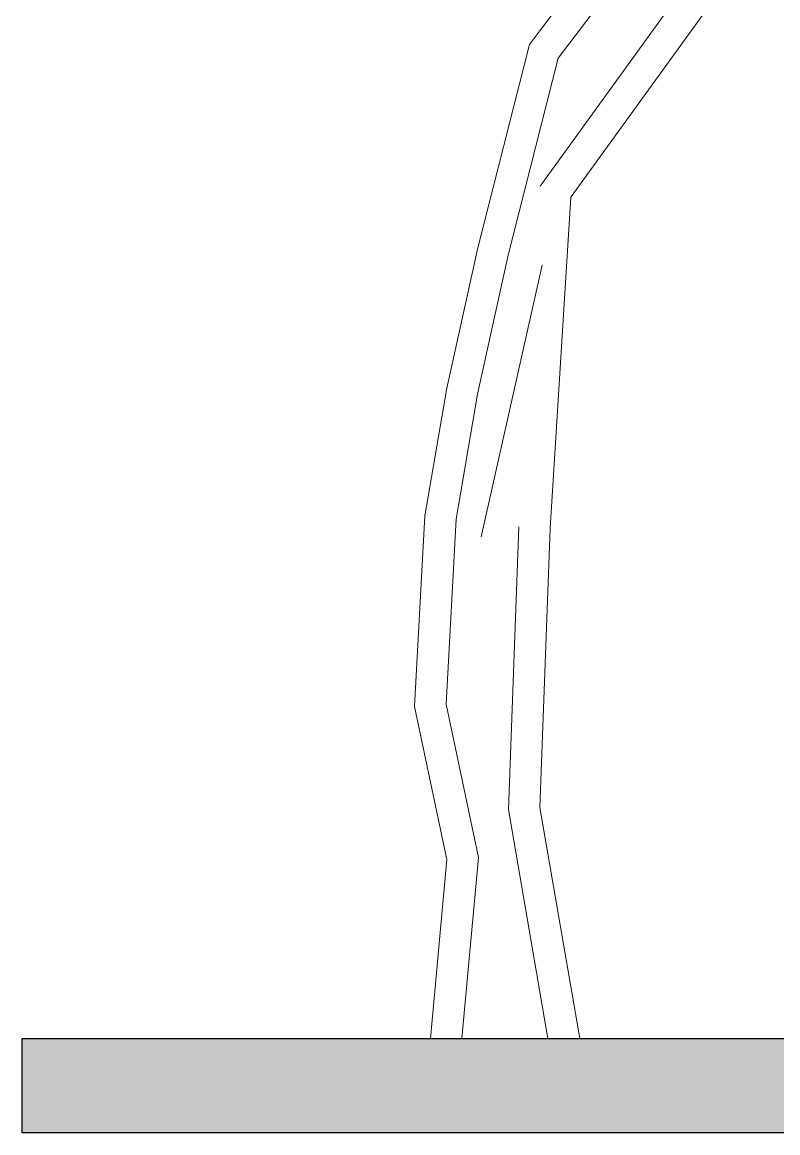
# Model space of a CAD drawing. Header units: inches. Extents: x 4350 to 28384, y -6772 to 993.
# Drawn here: x 14785.9 to 15087.4, y -1456.9 to -1013.5 of the extents above; entities that cross this region are included whole.
import ezdxf

# ---------------------------------------------------------------- set-up
doc = ezdxf.new("R2010")
doc.units = ezdxf.units.IN
doc.header["$MEASUREMENT"] = 0
doc.layers.add('ARREDAMENTO', color=2, linetype='Continuous', lineweight=18)
doc.layers.add('ARREDI_attrezzature', color=7, linetype='Continuous')

# ---------------------------------------------------------------- blocks, each defined once
blk = doc.blocks.new('jacaranda')
at = {"layer": 'ARREDAMENTO'}
for p, q in [((13955.99, 19223.84), (13905.99, 19157.75)), ((13967.25, 19217.99), (13917.49, 19152.22)), ((13910.24, 19101.09), (13969.71, 19183.35)), ((13922.5, 19096.7), (13981.21, 19177.91)), ((13905.99, 19157.75), (13885.35, 19076.53)), ((13917.49, 19152.22), (13897.52, 19073.64)), ((13914.25, 18964.51), (13922.5, 19096.7)), ((13885.35, 19076.53), (13872.97, 19020.52)), ((13897.52, 19073.64), (13885.25, 19018.12)), ((13886.7, 18961.16), (13911.13, 19069.66)), ((13872.97, 19020.52), (13864.25, 18969.55)), ((13885.25, 19018.12), (13876.7, 18968.15)), ((13864.25, 18969.55), (13860.12, 18893.38)), ((13876.7, 18968.15), (13872.7, 18894.34)), ((13897.57, 18852.21), (13901.75, 18965.13)), ((13910.12, 18853.05), (13914.25, 18964.51)), ((13860.12, 18893.38), (13872.97, 18832.32)), ((13872.7, 18894.34), (13885.59, 18833.06)), ((13913.35, 18760.88), (13897.57, 18852.21)), ((13926.05, 18760.88), (13910.12, 18853.05)), ((13885.59, 18833.06), (13879.06, 18760.88)), ((13872.97, 18832.32), (13866.5, 18760.88))]:
    blk.add_line(p, q, dxfattribs=at)

msp = doc.modelspace()

# ---------------------------------------------------------------- hatches: boundary and pattern name
at = {"layer": 'ARREDI_attrezzature'}
h = msp.add_hatch(color=256, dxfattribs=at)
h.dxf.hatch_style = 1
h.paths.add_polyline_path([(16665.72, -1419.22), (14785.91, -1419.22), (14785.91, -1456.92), (16665.72, -1456.92)])

# ---------------------------------------------------------------- linework, layer by layer
msp.add_lwpolyline([(14785.91, -1419.22), (16665.72, -1419.22), (16665.72, -1456.92), (14785.91, -1456.92)], close=True, dxfattribs=at)

# ---------------------------------------------------------------- block references
at = {"layer": 'ARREDAMENTO'}
msp.add_blockref('jacaranda', (1082.35, -20180.1), dxfattribs=at)

doc.saveas('drawing.dxf')
